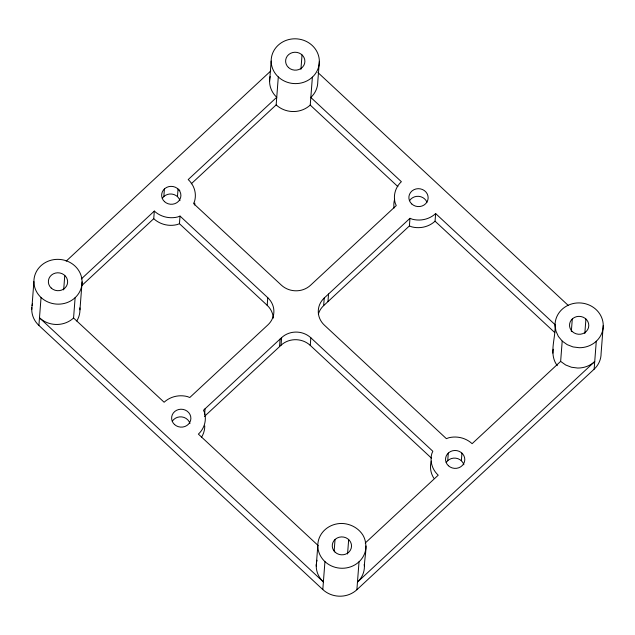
<?xml version="1.0" encoding="UTF-8"?>
<svg xmlns="http://www.w3.org/2000/svg" width="635" height="635" viewBox="0 0 635 635"><rect width="100%" height="100%" fill="white"/><g stroke="black" fill="none" stroke-linecap="round" stroke-linejoin="round"><path stroke-width="0.95" d="M31.75 309.547L33.901 281.615M557.3 365.673C548.362 354.028 555.839 338.336 555.053 325.191A24.106 22.4 4.4 0 1 579.025 302.911A24.106 22.4 4.4 0 1 603.25 325.453L601.099 353.385A24.106 22.4 4.4 0 1 594.138 369.189L356.878 589.732A24.106 22.4 4.4 0 1 322.802 589.55L38.902 325.438L41.053 297.505A24.106 22.4 4.4 0 1 51.633 260.072A24.106 22.4 4.4 0 1 81.304 287.679A24.106 22.4 4.4 0 1 41.053 297.505M63.667 289.893L64.778 275.447M81.328 278.924L154.321 211.074A24.106 22.4 4.4 0 0 177.625 216.995L180.03 216.083L267.772 297.704A20.661 19.201 4.4 0 1 267.922 324.866L189.778 397.51L187.365 396.573A24.106 22.4 4.4 0 0 164.116 402.241L73.565 318L75.128 297.688M79.947 309.809L82.098 281.876M81.463 285.869L153.733 218.694L154.321 211.074M163.83 196.564L164.417 188.944M177.459 196.636L178.046 189.016L179.816 190.667M273.288 318.103A20.661 19.201 4.4 0 0 267.184 305.324L179.451 223.703L180.03 216.083M204.613 414.52L205.049 408.805M269.597 81.391L271.161 61.071M191.254 183.809L276.161 104.886L278.305 76.954A24.106 22.4 4.4 0 1 288.893 39.529A24.106 22.4 4.4 0 1 318.564 67.127A24.106 22.4 4.4 0 1 278.305 76.954M267.184 305.324L267.772 297.704M279.543 346.639L280.122 339.019M300.919 69.35L302.03 54.904M204.462 416.425L281.043 345.234L281.63 337.622A20.661 19.201 4.4 0 1 310.84 337.78L432.84 451.271L431.856 453.509A24.106 22.4 4.4 0 0 438.221 475.186L365.228 543.036M397.891 186.619L310.237 105.077L312.388 77.145M319.349 61.333L317.786 81.653A24.106 22.4 4.4 0 1 310.825 97.457L401.376 181.697A24.106 22.4 4.4 0 0 395.264 203.311L396.28 205.557L310.531 285.266A20.661 19.201 4.4 0 1 281.329 285.115L193.564 203.549L194.58 201.247A24.106 22.4 4.4 0 0 188.214 179.57L276.741 97.274A24.106 22.4 4.4 0 1 270.137 76.533M431.53 458.216L310.253 345.392L310.84 337.78M318.357 314.206A20.661 19.201 4.4 0 1 323.652 305.625L324.239 298.013L409.98 218.305L412.401 219.25A24.106 22.4 4.4 0 0 435.642 213.574L555.379 324.969M327.962 301.625L328.549 294.013M316.238 566.047L317.794 545.735A24.106 22.4 4.4 0 1 341.765 523.454C350.068 523.645 358.116 527.772 362.696 534.773C368.689 544.346 364.45 555.879 364.426 566.309A24.106 22.4 4.4 0 1 357.465 582.112L594.725 361.569A24.106 22.4 4.4 0 1 577.723 368.046L571.476 367.244L565.658 364.974L560.642 361.386L562.205 341.074L558.348 336.407L555.911 330.994L555.053 325.191M322.802 589.55L324.945 561.618M334.153 551.045L335.042 539.488M347.559 554.014L348.671 539.559M356.878 589.732L359.029 561.8M323.652 305.625L409.4 225.925L409.98 218.305M554.792 332.589L435.054 221.194L435.642 213.574M447.723 460.677L448.31 453.057M461.359 460.748L461.947 453.136M571.333 331.462L572.302 318.945M584.811 333.526L585.93 319.016M594.138 369.189L596.281 341.257M66.175 261.144L270.764 70.969M281.63 337.622L203.486 410.266L204.494 412.512A24.106 22.4 4.4 0 1 198.382 434.118L318.119 545.513M560.642 361.386L472.115 443.682A24.106 22.4 4.4 0 0 448.802 437.753L446.397 438.674L324.398 325.176A20.661 19.201 4.4 0 1 324.239 298.013M179.451 223.703L177.046 224.615A24.106 22.4 4.4 0 1 153.733 218.694M409.4 225.925L411.813 226.87A24.106 22.4 4.4 0 0 435.054 221.194M562.205 341.074L567.214 344.662L573.04 346.932L579.287 347.726A24.106 22.4 4.4 0 0 603.25 325.453M317.897 72.517L568.396 305.562M364.157 564.483L364.426 566.309M365.99 545.997A24.106 22.4 4.4 0 1 342.027 568.269A24.106 22.4 4.4 0 1 317.794 545.735M316.317 564.102A24.106 22.4 4.4 0 0 323.382 581.93L39.489 317.817A24.106 22.4 4.4 0 0 73.565 318M316.579 562.15A24.106 22.4 4.4 0 1 317.024 560.253M552.902 353.123A24.106 22.4 4.4 0 1 553.252 349.226M409.551 200.731A9.644 8.961 4.4 0 1 418.711 196.334A9.644 8.961 4.4 0 1 426.966 202.24M172.291 421.275A9.644 8.961 4.4 0 1 181.872 416.917A9.644 8.961 4.4 0 1 189.96 423.529M194.778 203.065A24.106 22.4 4.4 0 1 194.699 205.018M394.049 208.05A24.106 22.4 4.4 0 1 394.613 199.326M310.237 105.077A24.106 22.4 4.4 0 1 276.161 104.886M433.776 478.147A24.106 22.4 4.4 0 1 431.268 461.129M281.043 345.234A20.661 19.201 4.4 0 1 310.253 345.392M204.764 425.934A24.106 22.4 4.4 0 1 201.597 437.118M79.843 307.864A24.106 22.4 4.4 0 1 76.779 321M38.902 325.438A24.106 22.4 4.4 0 1 31.829 307.602M32.091 305.657A24.106 22.4 4.4 0 1 32.536 303.752M162.306 198.414A9.644 8.961 4.4 0 1 171.887 194.056A9.644 8.961 4.4 0 1 179.975 200.668M446.207 462.526A9.644 8.961 4.4 0 1 455.787 458.168A9.644 8.961 4.4 0 1 463.875 464.78M572.373 331.621A9.644 8.961 4.4 0 0 588.478 327.692A9.644 8.961 4.4 0 0 576.604 316.651A9.644 8.961 4.4 0 0 572.373 331.621M335.113 552.164A9.644 8.961 4.4 0 0 351.219 548.235A9.644 8.961 4.4 0 0 339.352 537.194A9.644 8.961 4.4 0 0 335.113 552.164M288.473 67.508A9.644 8.961 4.4 0 0 304.578 63.571A9.644 8.961 4.4 0 0 292.711 52.53A9.644 8.961 4.4 0 0 288.473 67.508M174.474 424.482A9.644 8.961 4.4 0 0 190.571 420.553A9.644 8.961 4.4 0 0 178.705 409.511A9.644 8.961 4.4 0 0 174.474 424.482M411.726 203.938A9.644 8.961 4.4 0 0 427.831 200.009A9.644 8.961 4.4 0 0 415.965 188.968A9.644 8.961 4.4 0 0 411.726 203.938M448.389 465.733A9.644 8.961 4.4 0 0 464.487 461.804A9.644 8.961 4.4 0 0 452.62 450.763A9.644 8.961 4.4 0 0 448.389 465.733M51.221 288.052A9.644 8.961 4.4 0 0 67.318 284.123A9.644 8.961 4.4 0 0 55.451 273.074A9.644 8.961 4.4 0 0 51.221 288.052M164.489 201.62A9.644 8.961 4.4 0 0 180.594 197.691A9.644 8.961 4.4 0 0 168.719 186.65A9.644 8.961 4.4 0 0 164.489 201.62"/></g></svg>
